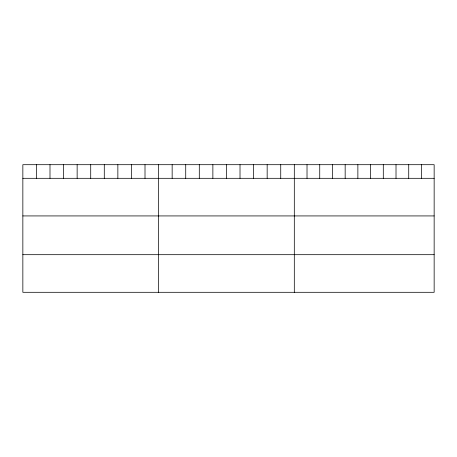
<?xml version="1.0" encoding="UTF-8"?>
<svg xmlns="http://www.w3.org/2000/svg" width="457" height="457" viewBox="0 0 457 457"><rect width="100%" height="100%" fill="white"/><g stroke="black" fill="none" stroke-linecap="round" stroke-linejoin="round"><path stroke-width="0.69" d="M434.15 178.31L434.15 292.303L22.85 292.303L22.85 164.697L434.15 164.697L434.15 178.31L22.85 178.31M22.85 215.927L434.15 215.927M22.85 254.686L434.15 254.686M421.44 164.697L421.44 178.31M408.724 164.697L408.724 178.31M396.013 164.697L396.013 178.31M383.297 164.697L383.297 178.31M370.587 164.697L370.587 178.31M357.871 164.697L357.871 178.31M345.161 164.697L345.161 178.31M332.445 164.697L332.445 178.31M319.734 164.697L319.734 178.31M307.018 164.697L307.018 178.31M294.308 164.697L294.308 292.303M280.735 164.697L280.735 178.31M267.162 164.697L267.162 178.31M253.589 164.697L253.589 178.31M240.016 164.697L240.016 178.31M226.444 164.697L226.444 178.31M212.871 164.697L212.871 178.31M199.298 164.697L199.298 178.31M185.725 164.697L185.725 178.31M172.152 164.697L172.152 178.31M158.579 164.697L158.579 292.303M145.006 164.697L145.006 178.31M131.433 164.697L131.433 178.31M117.86 164.697L117.86 178.31M104.287 164.697L104.287 178.31M90.715 164.697L90.715 178.31M77.142 164.697L77.142 178.31M63.569 164.697L63.569 178.31M49.996 164.697L49.996 178.31M36.423 164.697L36.423 178.31"/></g></svg>
